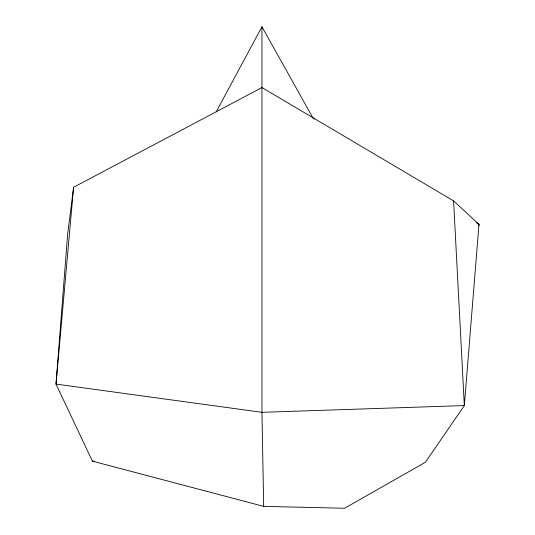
<?xml version="1.0" encoding="UTF-8"?>
<svg xmlns="http://www.w3.org/2000/svg" width="535" height="535" viewBox="0 0 535 535"><rect width="100%" height="100%" fill="white"/><g stroke="black" fill="none" stroke-linecap="round" stroke-linejoin="round"><path stroke-width="0.8" d="M476.183 222.54L478.992 224.339L464.34 405.57L425.405 462.267L344.607 508.25L263.695 506.377L92.394 461.143L56.008 384.09L67.637 234.163L73.603 187.27L261.956 87.559L453.586 200.886L478.992 224.339L478.624 225.971M73.603 187.27L56.008 384.09L261.956 412.324L464.34 405.57L453.586 200.886M216.207 111.848L261.956 26.75L313.028 118.135L314.433 119.037M92.394 461.143L94.06 461.15M477.454 223.71L478.992 224.339M263.695 506.377L261.956 412.324L261.956 26.75"/></g></svg>
